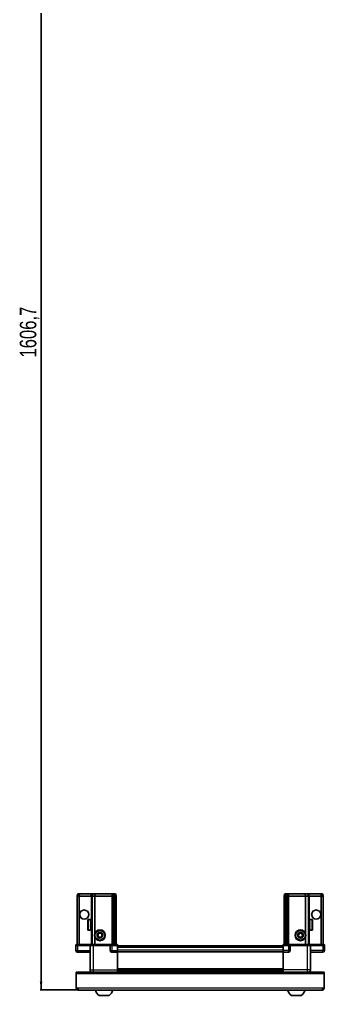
# Model space of a CAD drawing. Header units: millimetres. Extents: x 1004 to 3599, y -1120 to 1234.
# Drawn here: x 1060 to 1428, y -1120 to 57 of the extents above; entities that cross this region are included whole.
import ezdxf

# ---------------------------------------------------------------- set-up
doc = ezdxf.new("R2010")
doc.units = ezdxf.units.MM
doc.layers.add('FORMAT', color=7, linetype='Continuous')
doc.styles.add('SLDTEXTSTYLE0', font='TXT', dxfattribs={"width": 0.75})
doc.dimstyles.new('SLDDIMSTYLE0', dxfattribs={"dimtxt": 20, "dimasz": 10, "dimexe": 0, "dimexo": 0.0625, "dimgap": 5, "dimtad": 2, "dimdec": 1, "dimrnd": 1e-09, "dimzin": 12, "dimdsep": 46, "dimtxsty": 'SLDTEXTSTYLE0', "dimsah": 1, "dimcen": 0.09, "dimadec": 0, "dimazin": 3, "dimtfac": 1, "dimtofl": 0, "dimtmove": 0, "dimatfit": 3, "dimfxl": 0, "dimfrac": 2, "dimtolj": 1, "dimtzin": 12, "dimarcsym": 0})

# ---------------------------------------------------------------- blocks, each defined once
blk = doc.blocks.new('_D_8')
at = {"layer": 'FORMAT'}
for p, q in [((1129.7, 493.4), (1084.6, 493.4)), ((1085.6, 493.4), (1085.6, -1113.3)), ((1130.2, -1113.3), (1084.6, -1113.3))]:
    blk.add_line(p, q, dxfattribs=at)
for points in [[(1085.6, 493.4), (1084, 483.4), (1087.1, 483.4)], [(1085.6, -1113.3), (1087.1, -1103.3), (1084, -1103.3)]]:
    blk.add_solid(points, dxfattribs=at)
at = {"layer": 'FORMAT', "insert": (1059.8, -350.6), "char_height": 20, "attachment_point": 1, "rotation": 90, "style": 'SLDTEXTSTYLE0'}
blk.add_mtext('1606,7', dxfattribs=at)

msp = doc.modelspace()

# ---------------------------------------------------------------- linework, layer by layer
at = {"color": 7, "linetype": 'Continuous', "lineweight": 25}
for p, q in [((1129.09, -1000.32), (1129.89, -997.32)), ((1129.09, -1000.32), (1129.09, -1058.62)), ((1131.59, -1000.32), (1129.09, -1000.32)), ((1129.89, -997.32), (1131.74, -997.32)), ((1131.59, -1000.32), (1131.74, -997.32)), ((1146.09, -1000.32), (1131.59, -1000.32)), ((1131.59, -1000.32), (1131.59, -1058.62)), ((1131.74, -997.32), (1146.09, -997.32)), ((1146.09, -997.32), (1147.89, -997.32)), ((1147.09, -1000.32), (1146.09, -1000.32)), ((1147.09, -1000.32), (1147.89, -997.32)), ((1150.59, -1000.32), (1147.09, -1000.32)), ((1147.09, -1000.32), (1147.09, -1058.62)), ((1147.89, -997.32), (1150.92, -997.32)), ((1150.92, -997.32), (1150.59, -1000.32)), ((1171.09, -1000.32), (1150.59, -1000.32)), ((1150.59, -1000.32), (1150.59, -1044.82)), ((1150.92, -997.32), (1171.09, -997.32)), ((1171.09, -997.32), (1172.89, -997.32)), ((1172.09, -1000.32), (1171.09, -1000.32)), ((1172.89, -997.32), (1172.09, -1000.32)), ((1172.09, -1000.32), (1172.09, -1058.62)), ((1173.09, -1000.32), (1172.09, -1000.32)), ((1172.89, -997.32), (1173.63, -997.32)), ((1173.63, -997.32), (1173.09, -1000.32)), ((1173.09, -1000.32), (1173.09, -1058.62)), ((1174.59, -1000.32), (1173.09, -1000.32)), ((1173.63, -997.32), (1174.13, -997.32)), ((1174.13, -997.32), (1175.28, -997.32)), ((1174.13, -997.32), (1174.59, -1000.32)), ((1174.59, -1000.32), (1174.59, -1058.62)), ((1176.09, -1000.32), (1174.59, -1000.32)), ((1175.28, -997.32), (1176.09, -1000.32)), ((1176.09, -1000.32), (1176.09, -1058.62)), ((1379.89, -997.32), (1379.09, -1000.32)), ((1379.09, -1000.32), (1380.59, -1000.32)), ((1379.09, -1000.32), (1379.09, -1058.62)), ((1381.04, -997.32), (1379.89, -997.32)), ((1381.04, -997.32), (1380.59, -1000.32)), ((1380.59, -1000.32), (1382.09, -1000.32)), ((1380.59, -1000.32), (1380.59, -1058.62)), ((1381.54, -997.32), (1381.04, -997.32)), ((1381.54, -997.32), (1382.09, -1000.32)), ((1382.28, -997.32), (1381.54, -997.32)), ((1382.09, -1000.32), (1383.09, -1000.32)), ((1382.09, -1000.32), (1382.09, -1058.62)), ((1382.28, -997.32), (1383.09, -1000.32)), ((1384.09, -997.32), (1382.28, -997.32)), ((1383.09, -1000.32), (1383.09, -1058.62)), ((1383.09, -1000.32), (1384.09, -1000.32)), ((1404.26, -997.32), (1384.09, -997.32)), ((1384.09, -1000.32), (1404.59, -1000.32)), ((1404.26, -997.32), (1404.59, -1000.32)), ((1407.28, -997.32), (1404.26, -997.32)), ((1404.59, -1000.32), (1404.59, -1044.82)), ((1404.59, -1000.32), (1408.09, -1000.32)), ((1408.09, -1000.32), (1407.28, -997.32)), ((1409.09, -997.32), (1407.28, -997.32)), ((1408.09, -1000.32), (1408.09, -1058.62)), ((1408.09, -1000.32), (1409.09, -1000.32)), ((1423.43, -997.32), (1409.09, -997.32)), ((1409.09, -1000.32), (1423.59, -1000.32)), ((1423.59, -1000.32), (1423.43, -997.32)), ((1425.28, -997.32), (1423.43, -997.32)), ((1423.59, -1000.32), (1423.59, -1058.62)), ((1423.59, -1000.32), (1426.09, -1000.32)), ((1426.09, -1000.32), (1425.28, -997.32)), ((1426.09, -1000.32), (1426.09, -1058.62)), ((1141.89, -1040.52), (1141.89, -1029.12)), ((1145.09, -1028.32), (1142.69, -1028.32)), ((1145.09, -1028.32), (1145.09, -1028.33)), ((1145.09, -1028.33), (1145.59, -1028.33)), ((1145.09, -1028.51), (1145.59, -1028.51)), ((1145.09, -1028.51), (1145.09, -1028.73)), ((1145.09, -1028.73), (1145.59, -1028.73)), ((1145.09, -1029.31), (1145.59, -1029.31)), ((1145.09, -1029.31), (1145.09, -1029.73)), ((1145.09, -1029.73), (1145.59, -1029.73)), ((1145.09, -1030.64), (1145.59, -1030.64)), ((1145.09, -1030.64), (1145.09, -1031.23)), ((1145.09, -1031.23), (1145.59, -1031.23)), ((1145.09, -1032.38), (1145.59, -1032.38)), ((1145.09, -1032.38), (1145.09, -1033.08)), ((1145.09, -1033.08), (1145.59, -1033.08)), ((1145.09, -1034.37), (1145.59, -1034.37)), ((1145.09, -1034.37), (1145.09, -1035.11)), ((1145.09, -1034.51), (1145.59, -1034.51)), ((1145.09, -1035.01), (1145.59, -1035.01)), ((1145.09, -1035.11), (1145.59, -1035.11)), ((1145.59, -1028.51), (1145.59, -1028.33)), ((1145.59, -1028.73), (1145.59, -1028.51)), ((1145.59, -1029.31), (1145.59, -1028.73)), ((1145.59, -1029.73), (1145.59, -1029.31)), ((1145.59, -1030.64), (1145.59, -1029.73)), ((1145.69, -1030.42), (1145.59, -1030.42)), ((1145.59, -1031.23), (1145.59, -1030.64)), ((1145.59, -1032.38), (1145.59, -1031.23)), ((1145.59, -1033.08), (1145.59, -1032.38)), ((1145.59, -1034.37), (1145.59, -1033.08)), ((1145.59, -1034.51), (1145.59, -1034.37)), ((1145.59, -1035.11), (1145.59, -1035.01)), ((1145.59, -1036.39), (1145.59, -1035.11)), ((1145.69, -1039.22), (1145.69, -1030.42)), ((1146.57, -1031.51), (1146.09, -1030.82)), ((1146.09, -1038.82), (1146.09, -1030.82)), ((1147.06, -1030.82), (1146.57, -1031.51)), ((1146.57, -1038.13), (1146.57, -1031.51)), ((1147.09, -1030.82), (1147.06, -1030.82)), ((1147.06, -1038.82), (1147.06, -1030.82)), ((1408.12, -1030.82), (1408.09, -1030.82)), ((1408.6, -1031.51), (1408.12, -1030.82)), ((1408.12, -1030.82), (1408.12, -1038.82)), ((1409.09, -1030.82), (1408.6, -1031.51)), ((1408.6, -1031.51), (1408.6, -1038.13)), ((1409.09, -1030.82), (1409.09, -1038.82)), ((1409.59, -1030.42), (1409.49, -1030.42)), ((1409.49, -1030.42), (1409.49, -1039.22)), ((1412.49, -1028.32), (1409.59, -1028.32)), ((1410.09, -1028.32), (1409.59, -1028.32)), ((1409.59, -1028.32), (1409.59, -1028.37)), ((1409.59, -1028.37), (1409.59, -1028.65)), ((1410.09, -1028.37), (1409.59, -1028.37)), ((1410.09, -1028.65), (1409.59, -1028.65)), ((1409.59, -1028.65), (1409.59, -1028.93)), ((1410.09, -1028.93), (1409.59, -1028.93)), ((1409.59, -1028.93), (1409.59, -1029.59)), ((1410.09, -1029.59), (1409.59, -1029.59)), ((1409.59, -1029.59), (1409.59, -1030.06)), ((1409.59, -1030.06), (1409.59, -1031.04)), ((1410.09, -1030.06), (1409.59, -1030.06)), ((1410.09, -1031.04), (1409.59, -1031.04)), ((1409.59, -1031.04), (1409.59, -1031.66)), ((1409.59, -1031.66), (1409.59, -1032.86)), ((1410.09, -1031.66), (1409.59, -1031.66)), ((1410.09, -1032.86), (1409.59, -1032.86)), ((1409.59, -1032.86), (1409.59, -1033.49)), ((1410.09, -1033.49), (1409.59, -1033.49)), ((1409.59, -1033.57), (1409.59, -1034.87)), ((1410.09, -1033.57), (1409.59, -1033.57)), ((1410.09, -1034.87), (1409.59, -1034.87)), ((1410.09, -1035.35), (1409.59, -1035.35)), ((1409.59, -1035.35), (1409.59, -1035.61)), ((1409.59, -1035.61), (1409.59, -1036.88)), ((1410.09, -1035.61), (1409.59, -1035.61)), ((1410.09, -1028.37), (1410.09, -1028.32)), ((1410.09, -1028.93), (1410.09, -1028.65)), ((1410.09, -1030.06), (1410.09, -1029.59)), ((1410.09, -1031.66), (1410.09, -1031.04)), ((1410.09, -1033.57), (1410.09, -1032.86)), ((1410.09, -1035.61), (1410.09, -1034.87)), ((1413.29, -1029.12), (1413.29, -1040.52)), ((1142.69, -1041.32), (1145.09, -1041.32)), ((1145.09, -1036.39), (1145.59, -1036.39)), ((1145.09, -1036.39), (1145.09, -1037.1)), ((1145.09, -1037.1), (1145.59, -1037.1)), ((1145.09, -1038.26), (1145.59, -1038.26)), ((1145.09, -1038.26), (1145.09, -1038.87)), ((1145.09, -1038.87), (1145.59, -1038.87)), ((1145.09, -1039.8), (1145.59, -1039.8)), ((1145.09, -1039.8), (1145.09, -1040.24)), ((1145.09, -1040.24), (1145.59, -1040.24)), ((1145.09, -1040.85), (1145.59, -1040.85)), ((1145.09, -1040.85), (1145.09, -1041.08)), ((1145.09, -1041.08), (1145.59, -1041.08)), ((1145.09, -1041.3), (1145.59, -1041.3)), ((1145.09, -1041.3), (1145.09, -1041.32)), ((1145.09, -1041.31), (1145.59, -1041.31)), ((1145.59, -1037.1), (1145.59, -1036.39)), ((1145.59, -1038.26), (1145.59, -1037.1)), ((1145.59, -1038.87), (1145.59, -1038.26)), ((1145.59, -1039.8), (1145.59, -1038.87)), ((1145.59, -1039.22), (1145.69, -1039.22)), ((1145.59, -1040.24), (1145.59, -1039.8)), ((1145.59, -1040.85), (1145.59, -1040.24)), ((1145.59, -1041.08), (1145.59, -1040.85)), ((1145.59, -1041.3), (1145.59, -1041.08)), ((1145.59, -1041.31), (1145.59, -1041.3)), ((1146.09, -1038.82), (1146.57, -1038.13)), ((1146.57, -1038.13), (1147.06, -1038.82)), ((1147.06, -1038.82), (1147.09, -1038.82)), ((1408.09, -1038.82), (1408.12, -1038.82)), ((1408.12, -1038.82), (1408.6, -1038.13)), ((1408.6, -1038.13), (1409.09, -1038.82)), ((1409.49, -1039.22), (1409.59, -1039.22)), ((1410.09, -1036.88), (1409.59, -1036.88)), ((1409.59, -1036.88), (1409.59, -1037.56)), ((1409.59, -1037.56), (1409.59, -1038.68)), ((1410.09, -1037.56), (1409.59, -1037.56)), ((1410.09, -1038.68), (1409.59, -1038.68)), ((1409.59, -1038.68), (1409.59, -1039.25)), ((1409.59, -1039.25), (1409.59, -1040.11)), ((1410.09, -1039.25), (1409.59, -1039.25)), ((1410.09, -1040.11), (1409.59, -1040.11)), ((1409.59, -1040.11), (1409.59, -1040.5)), ((1409.59, -1040.5), (1409.59, -1041.02)), ((1410.09, -1040.5), (1409.59, -1040.5)), ((1410.09, -1041.02), (1409.59, -1041.02)), ((1409.59, -1041.02), (1409.59, -1041.2)), ((1409.59, -1041.2), (1409.59, -1041.32)), ((1410.09, -1041.2), (1409.59, -1041.2)), ((1409.59, -1041.32), (1412.49, -1041.32)), ((1410.09, -1037.56), (1410.09, -1036.88)), ((1410.09, -1039.25), (1410.09, -1038.68)), ((1410.09, -1040.5), (1410.09, -1040.11)), ((1410.09, -1041.2), (1410.09, -1041.02)), ((1128.09, -1058.62), (1127.59, -1059.49)), ((1129.59, -1058.62), (1128.09, -1058.62)), ((1129.59, -1058.62), (1144.39, -1058.62)), ((1144.39, -1058.62), (1144.59, -1058.62)), ((1144.59, -1059.82), (1144.59, -1058.62)), ((1144.59, -1058.62), (1148.59, -1058.62)), ((1148.59, -1058.62), (1168.89, -1058.62)), ((1150.59, -1049.82), (1150.59, -1058.62)), ((1168.89, -1058.62), (1169.09, -1058.62)), ((1169.09, -1059.82), (1169.09, -1058.62)), ((1169.77, -1058.62), (1169.09, -1058.62)), ((1169.77, -1058.62), (1177.59, -1058.62)), ((1177.59, -1058.62), (1177.59, -1059.49)), ((1377.59, -1059.49), (1377.59, -1058.62)), ((1377.59, -1058.62), (1385.41, -1058.62)), ((1386.09, -1058.62), (1385.41, -1058.62)), ((1386.09, -1059.82), (1386.09, -1058.62)), ((1386.09, -1058.62), (1386.29, -1058.62)), ((1386.29, -1058.62), (1406.59, -1058.62)), ((1404.59, -1049.82), (1404.59, -1058.62)), ((1406.59, -1058.62), (1410.59, -1058.62)), ((1410.59, -1059.82), (1410.59, -1058.62)), ((1410.59, -1058.62), (1410.79, -1058.62)), ((1410.79, -1058.62), (1425.59, -1058.62)), ((1427.09, -1058.62), (1425.59, -1058.62)), ((1427.59, -1059.49), (1427.09, -1058.62)), ((1427.59, -1059.49), (1427.09, -1058.62)), ((1127.59, -1059.82), (1127.59, -1059.49)), ((1127.59, -1059.82), (1129.59, -1059.82)), ((1127.59, -1059.82), (1127.59, -1065.82)), ((1144.39, -1059.82), (1129.59, -1059.82)), ((1129.59, -1059.82), (1144.39, -1059.82)), ((1144.59, -1067.82), (1129.59, -1067.82)), ((1144.59, -1059.82), (1144.39, -1059.82)), ((1148.59, -1059.82), (1144.59, -1059.82)), ((1144.59, -1059.82), (1144.59, -1088.82)), ((1168.89, -1059.82), (1148.59, -1059.82)), ((1169.09, -1059.82), (1168.89, -1059.82)), ((1169.09, -1059.82), (1171.09, -1059.82)), ((1169.09, -1059.82), (1169.09, -1065.82)), ((1177.59, -1059.49), (1171.09, -1059.49)), ((1177.59, -1059.82), (1171.09, -1059.82)), ((1171.09, -1059.82), (1177.59, -1059.82)), ((1177.59, -1067.82), (1171.09, -1067.82)), ((1177.59, -1059.49), (1177.59, -1059.49)), ((1177.59, -1059.82), (1177.59, -1059.49)), ((1177.59, -1059.82), (1177.59, -1059.82)), ((1177.59, -1059.82), (1177.59, -1065.82)), ((1377.59, -1059.97), (1177.59, -1059.97)), ((1177.59, -1065.82), (1177.59, -1067.82)), ((1377.59, -1067.17), (1177.59, -1067.17)), ((1177.59, -1088.82), (1177.59, -1067.82)), ((1384.09, -1059.49), (1377.59, -1059.49)), ((1377.59, -1059.82), (1377.59, -1059.49)), ((1384.09, -1059.82), (1377.59, -1059.82)), ((1377.59, -1059.82), (1377.59, -1065.82)), ((1377.59, -1065.82), (1377.59, -1067.82)), ((1377.59, -1067.82), (1384.09, -1067.82)), ((1377.59, -1088.82), (1377.59, -1067.82)), ((1384.09, -1059.82), (1386.09, -1059.82)), ((1386.09, -1059.82), (1384.09, -1059.82)), ((1386.29, -1059.82), (1386.09, -1059.82)), ((1386.09, -1059.82), (1386.09, -1065.82)), ((1406.59, -1059.82), (1386.29, -1059.82)), ((1410.59, -1059.82), (1406.59, -1059.82)), ((1410.79, -1059.82), (1410.59, -1059.82)), ((1410.59, -1059.82), (1410.59, -1088.82)), ((1410.59, -1067.82), (1425.59, -1067.82)), ((1425.59, -1059.82), (1410.79, -1059.82)), ((1425.59, -1059.82), (1427.59, -1059.82)), ((1427.59, -1059.82), (1427.59, -1059.49)), ((1427.59, -1059.82), (1427.59, -1059.49)), ((1427.59, -1059.82), (1427.59, -1059.82)), ((1427.59, -1059.82), (1427.59, -1065.82)), ((1128.09, -1091.82), (1427.09, -1091.82)), ((1128.09, -1093.92), (1128.09, -1091.82)), ((1128.09, -1111.22), (1128.09, -1093.92)), ((1143.09, -1091.72), (1130.19, -1091.72)), ((1143.09, -1091.72), (1143.09, -1091.82)), ((1177.59, -1089.84), (1377.59, -1089.84)), ((1177.59, -1089.88), (1377.59, -1089.88)), ((1201.47, -1091.67), (1177.59, -1091.67)), ((1196.09, -1091.82), (1196.09, -1091.67)), ((1196.13, -1091.82), (1196.13, -1091.67)), ((1196.4, -1091.82), (1196.4, -1091.67)), ((1196.66, -1091.82), (1196.66, -1091.67)), ((1197.31, -1091.82), (1197.31, -1091.67)), ((1197.77, -1091.82), (1197.77, -1091.67)), ((1198.74, -1091.82), (1198.74, -1091.67)), ((1199.36, -1091.82), (1199.36, -1091.67)), ((1200.55, -1091.82), (1200.55, -1091.67)), ((1201.21, -1091.82), (1201.21, -1091.67)), ((1201.26, -1091.82), (1201.26, -1091.67)), ((1202.55, -1091.67), (1201.47, -1091.67)), ((1203.29, -1091.67), (1202.55, -1091.67)), ((1202.55, -1091.82), (1202.55, -1091.67)), ((1202.55, -1091.67), (1202.55, -1091.67)), ((1202.57, -1091.82), (1202.57, -1091.67)), ((1203.06, -1091.82), (1203.06, -1091.67)), ((1203.29, -1091.82), (1203.29, -1091.67)), ((1203.71, -1091.67), (1203.29, -1091.67)), ((1203.29, -1091.67), (1203.29, -1091.67)), ((1351.47, -1091.67), (1203.71, -1091.67)), ((1204.56, -1091.82), (1204.56, -1091.67)), ((1205.25, -1091.82), (1205.25, -1091.67)), ((1206.38, -1091.82), (1206.38, -1091.67)), ((1206.96, -1091.82), (1206.96, -1091.67)), ((1207.83, -1091.82), (1207.83, -1091.67)), ((1208.23, -1091.82), (1208.23, -1091.67)), ((1208.76, -1091.82), (1208.76, -1091.67)), ((1208.95, -1091.82), (1208.95, -1091.67)), ((1209.09, -1091.82), (1209.09, -1091.67)), ((1346.09, -1091.82), (1346.09, -1091.67)), ((1346.26, -1091.82), (1346.26, -1091.67)), ((1346.47, -1091.82), (1346.47, -1091.67)), ((1347.03, -1091.82), (1347.03, -1091.67)), ((1347.45, -1091.82), (1347.45, -1091.67)), ((1348.35, -1091.82), (1348.35, -1091.67)), ((1348.93, -1091.82), (1348.93, -1091.67)), ((1350.08, -1091.82), (1350.08, -1091.67)), ((1350.77, -1091.82), (1350.77, -1091.67)), ((1352.05, -1091.67), (1351.47, -1091.67)), ((1352.05, -1091.82), (1352.05, -1091.67)), ((1352.06, -1091.67), (1352.05, -1091.67)), ((1352.79, -1091.67), (1352.06, -1091.67)), ((1352.23, -1091.82), (1352.23, -1091.67)), ((1352.73, -1091.82), (1352.73, -1091.67)), ((1352.79, -1091.82), (1352.79, -1091.67)), ((1353.71, -1091.67), (1352.79, -1091.67)), ((1352.79, -1091.67), (1352.79, -1091.67)), ((1377.59, -1091.67), (1353.71, -1091.67)), ((1354.08, -1091.82), (1354.08, -1091.67)), ((1354.79, -1091.82), (1354.79, -1091.67)), ((1355.96, -1091.82), (1355.96, -1091.67)), ((1356.57, -1091.82), (1356.57, -1091.67)), ((1357.51, -1091.82), (1357.51, -1091.67)), ((1357.96, -1091.82), (1357.96, -1091.67)), ((1358.58, -1091.82), (1358.58, -1091.67)), ((1358.83, -1091.82), (1358.83, -1091.67)), ((1359.07, -1091.82), (1359.07, -1091.67)), ((1359.09, -1091.82), (1359.09, -1091.67)), ((1377.74, -1091.82), (1377.74, -1088.82)), ((1412.09, -1091.72), (1424.99, -1091.72)), ((1412.09, -1091.72), (1412.09, -1091.82)), ((1427.09, -1091.82), (1427.09, -1093.92)), ((1427.09, -1093.92), (1427.09, -1111.22)), ((1130.19, -1111.22), (1128.09, -1111.22)), ((1130.19, -1111.22), (1130.19, -1113.32)), ((1424.99, -1113.32), (1130.19, -1113.32)), ((1427.09, -1111.22), (1424.99, -1111.22)), ((1424.99, -1113.32), (1424.99, -1111.22)), ((1155.59, -1119.92), (1167.59, -1119.92)), ((1387.59, -1119.92), (1399.59, -1119.92))]:
    msp.add_line(p, q, dxfattribs=at)
at = {"color": 8, "linetype": 'Continuous', "lineweight": 18}
for p, q in [((1146.09, -1000.32), (1146.09, -997.32)), ((1146.09, -1000.32), (1146.09, -1030.82)), ((1171.09, -997.32), (1171.09, -1000.32)), ((1171.09, -1000.32), (1171.09, -1058.62)), ((1384.09, -997.32), (1384.09, -1000.32)), ((1384.09, -1000.32), (1384.09, -1058.62)), ((1409.09, -1000.32), (1409.09, -997.32)), ((1409.09, -1000.32), (1409.09, -1030.82)), ((1142.69, -1041.32), (1142.69, -1028.32)), ((1412.49, -1028.32), (1412.49, -1041.32)), ((1146.09, -1038.82), (1146.09, -1058.62)), ((1409.09, -1038.82), (1409.09, -1058.62)), ((1129.59, -1059.82), (1129.59, -1058.62)), ((1144.39, -1059.82), (1144.39, -1058.62)), ((1148.59, -1059.82), (1148.59, -1058.62)), ((1168.89, -1059.82), (1168.89, -1058.62)), ((1386.29, -1058.62), (1386.29, -1059.82)), ((1406.59, -1059.82), (1406.59, -1058.62)), ((1410.79, -1058.62), (1410.79, -1059.82)), ((1425.59, -1059.82), (1425.59, -1058.62)), ((1127.59, -1065.82), (1129.59, -1065.82)), ((1129.59, -1059.82), (1129.59, -1065.82)), ((1129.59, -1065.82), (1144.59, -1065.82)), ((1129.59, -1067.82), (1129.59, -1065.82)), ((1148.59, -1059.82), (1148.59, -1088.82)), ((1169.09, -1065.82), (1171.09, -1065.82)), ((1171.09, -1059.82), (1171.09, -1059.49)), ((1171.09, -1059.82), (1171.09, -1065.82)), ((1171.09, -1065.82), (1177.59, -1065.82)), ((1171.09, -1065.82), (1171.09, -1067.82)), ((1177.59, -1059.82), (1177.59, -1059.49)), ((1377.59, -1061.97), (1177.59, -1061.97)), ((1377.59, -1065.17), (1177.59, -1065.17)), ((1377.59, -1067.82), (1177.59, -1067.82)), ((1384.09, -1065.82), (1377.59, -1065.82)), ((1384.09, -1059.82), (1384.09, -1059.49)), ((1384.09, -1059.82), (1384.09, -1065.82)), ((1386.09, -1065.82), (1384.09, -1065.82)), ((1384.09, -1065.82), (1384.09, -1067.82)), ((1406.59, -1059.82), (1406.59, -1088.82)), ((1425.59, -1065.82), (1410.59, -1065.82)), ((1425.59, -1059.82), (1425.59, -1065.82)), ((1427.59, -1065.82), (1425.59, -1065.82)), ((1425.59, -1067.82), (1425.59, -1065.82)), ((1427.09, -1093.92), (1128.09, -1093.92)), ((1130.19, -1091.82), (1130.19, -1091.72)), ((1148.59, -1088.82), (1177.59, -1088.82)), ((1177.59, -1087.22), (1377.59, -1087.22)), ((1377.59, -1088.64), (1177.59, -1088.64)), ((1177.59, -1091.08), (1377.59, -1091.08)), ((1406.59, -1088.82), (1377.59, -1088.82)), ((1424.99, -1091.82), (1424.99, -1091.72)), ((1424.99, -1111.22), (1130.19, -1111.22))]:
    msp.add_line(p, q, dxfattribs=at)
at = {"color": 7, "linetype": 'Continuous', "lineweight": 25, "flags": 128}
for points in [[(1130.19, -1091.72), (1129.78, -1091.76), (1129.55, -1091.82)], [(1425.63, -1091.82), (1425.4, -1091.76), (1424.99, -1091.72)]]:
    msp.add_lwpolyline(points, dxfattribs=at)
at = {"color": 7, "linetype": 'Continuous', "lineweight": 25}
for centre, radius in [((1137.59, -1022.32), 5.5), ((1417.59, -1022.32), 5.5), ((1156.59, -1047.32), 6.5), ((1156.59, -1047.32), 3.46), ((1398.59, -1047.32), 6.5), ((1398.59, -1047.32), 3.46)]:
    msp.add_circle(centre, radius, dxfattribs=at)
at = {"color": 8, "linetype": 'Continuous', "lineweight": 18}
for centre in [(1156.59, -1047.32), (1398.59, -1047.32)]:
    msp.add_circle(centre, 5.7, dxfattribs=at)
at = {"color": 7, "linetype": 'Continuous', "lineweight": 25}
for centre, radius, start, end in [((1142.69, -1029.12), 0.8, 90, 180), ((1146.09, -1030.42), 0.4, 180, 270), ((1409.09, -1030.42), 0.4, 270, 360), ((1412.49, -1029.12), 0.8, 360, 90), ((1142.69, -1040.52), 0.8, 180, 270), ((1146.09, -1039.22), 0.4, 90, 180), ((1156.59, -1047.32), 2.5, 147.37605, 207.37605), ((1156.59, -1047.32), 2.5, 87.37605, 147.37605), ((1156.59, -1047.32), 2.5, 27.37605, 87.37605), ((1156.59, -1047.32), 2.5, 327.37605, 27.37605), ((1398.59, -1047.32), 2.5, 134.67671, 194.67671), ((1398.59, -1047.32), 2.5, 74.67671, 134.67671), ((1398.59, -1047.32), 2.5, 14.67671, 74.67671), ((1398.59, -1047.32), 2.5, 314.67671, 14.67671), ((1409.09, -1039.22), 0.4, 0, 90), ((1412.49, -1040.52), 0.8, 270, 0), ((1156.59, -1047.32), 2.5, 207.37605, 267.37605), ((1156.59, -1047.32), 2.5, 267.37605, 327.37605), ((1398.59, -1047.32), 2.5, 194.67671, 254.67671), ((1398.59, -1047.32), 2.5, 254.67671, 314.67671), ((1129.59, -1065.82), 2, 180, 270), ((1171.09, -1065.82), 2, 180, 270), ((1384.09, -1065.82), 2, 270, 0), ((1425.59, -1065.82), 2, 270, 0), ((1130.19, -1111.22), 2.1, 180, 270), ((1130.19, -1111.22), 0.6, 180, 270), ((1162.61, -1110.3), 11.91, 194.70035, 233.8734), ((1160.56, -1110.3), 11.91, 306.1266, 345.29965), ((1394.61, -1110.3), 11.91, 194.70035, 233.8734), ((1392.56, -1110.3), 11.91, 306.1266, 345.29965), ((1424.99, -1111.22), 0.6, 270, 0), ((1424.99, -1111.22), 2.1, 270, 0)]:
    msp.add_arc(centre, radius, start, end, dxfattribs=at)
for centre, start_param, end_param in [((1171.09, -1056.02), 2.4188584, 3.1415927), ((1384.09, -1056.02), 3.1415927, 3.8643269)]:
    msp.add_ellipse(centre, major_axis=(0, 3.46), ratio=0.5773503, start_param=start_param, end_param=end_param, dxfattribs=at)
for points, knots in [([(1153.7, -1047.19), (1153.98, -1046.75), (1154.5, -1045.94), (1155.02, -1045.13), (1155.26, -1044.76)], [0, 0, 0, 0, 0.5346859, 1, 1, 1, 1]), ([(1155.03, -1049.75), (1154.97, -1049.64), (1154.7, -1049.11), (1154.24, -1048.22), (1153.86, -1047.49), (1153.7, -1047.19)], [0, 0, 0, 0, 0.1331247, 0.6370994, 1, 1, 1, 1]), ([(1155.26, -1044.76), (1155.78, -1044.78), (1156.74, -1044.82), (1157.7, -1044.87), (1158.14, -1044.89)], [0, 0, 0, 0, 0.5346859, 1, 1, 1, 1]), ([(1159.47, -1047.45), (1159.19, -1047.89), (1158.67, -1048.7), (1158.16, -1049.51), (1157.92, -1049.88)], [0, 0, 0, 0, 0.5346859, 1, 1, 1, 1]), ([(1158.14, -1044.89), (1158.3, -1045.19), (1158.68, -1045.93), (1159.14, -1046.81), (1159.41, -1047.34), (1159.47, -1047.45)], [0, 0, 0, 0, 0.3629006, 0.8668753, 1, 1, 1, 1]), ([(1395.8, -1046.56), (1396.17, -1046.19), (1396.86, -1045.52), (1397.54, -1044.84), (1397.86, -1044.53)], [0, 0, 0, 0, 0.5346859, 1, 1, 1, 1]), ([(1396.54, -1049.35), (1396.45, -1049.02), (1396.24, -1048.22), (1395.99, -1047.26), (1395.84, -1046.68), (1395.8, -1046.56)], [0, 0, 0, 0, 0.3629006, 0.8668753, 1, 1, 1, 1]), ([(1397.86, -1044.53), (1398.35, -1044.66), (1399.28, -1044.92), (1400.21, -1045.17), (1400.64, -1045.29)], [0, 0, 0, 0, 0.5346859, 1, 1, 1, 1]), ([(1400.64, -1045.29), (1400.67, -1045.41), (1400.82, -1045.99), (1401.08, -1046.95), (1401.29, -1047.75), (1401.37, -1048.08)], [0, 0, 0, 0, 0.1331247, 0.6370994, 1, 1, 1, 1]), ([(1157.92, -1049.88), (1157.4, -1049.86), (1156.44, -1049.82), (1155.48, -1049.77), (1155.03, -1049.75)], [0, 0, 0, 0, 0.5346859, 1, 1, 1, 1]), ([(1399.32, -1050.11), (1398.82, -1049.98), (1397.89, -1049.72), (1396.97, -1049.47), (1396.54, -1049.35)], [0, 0, 0, 0, 0.5346859, 1, 1, 1, 1]), ([(1401.37, -1048.08), (1401.01, -1048.45), (1400.32, -1049.12), (1399.64, -1049.8), (1399.32, -1050.11)], [0, 0, 0, 0, 0.5346859, 1, 1, 1, 1]), ([(1144.59, -1088.82), (1144.64, -1089.26), (1144.71, -1089.94), (1145.14, -1090.75), (1145.6, -1091.31), (1146, -1091.67), (1146.26, -1091.8), (1146.31, -1091.82)], [0, 0, 0, 0, 0.3630185, 0.5584377, 0.7580039, 0.9575702, 1, 1, 1, 1]), ([(1177.59, -1088.82), (1177.59, -1089.22), (1177.59, -1090.01), (1177.59, -1091.02), (1177.59, -1091.65), (1177.59, -1091.81), (1177.59, -1091.82)], [0, 0, 0, 0, 0.3255201, 0.6510403, 0.9765604, 1, 1, 1, 1]), ([(1377.59, -1088.82), (1377.59, -1089.22), (1377.59, -1090.01), (1377.59, -1091.02), (1377.59, -1091.65), (1377.59, -1091.81), (1377.59, -1091.82)], [0, 0, 0, 0, 0.3255201, 0.6510403, 0.9765604, 1, 1, 1, 1]), ([(1410.59, -1088.82), (1410.54, -1089.26), (1410.47, -1089.94), (1410.03, -1090.75), (1409.58, -1091.31), (1409.17, -1091.67), (1408.91, -1091.8), (1408.87, -1091.82)], [0, 0, 0, 0, 0.36301846, 0.55843766, 0.75800394, 0.95757021, 1, 1, 1, 1])]:
    msp.add_open_spline(points, degree=3, knots=knots, dxfattribs=at)
at = {"color": 8, "linetype": 'Continuous', "lineweight": 18}
for points in [[(1144.59, -1088.82), (1144.65, -1088.82), (1144.77, -1088.82), (1145.69, -1088.82), (1147.02, -1088.82), (1148.06, -1088.82), (1148.59, -1088.82)], [(1410.59, -1088.82), (1410.53, -1088.82), (1410.41, -1088.82), (1409.48, -1088.82), (1408.16, -1088.82), (1407.11, -1088.82), (1406.59, -1088.82)]]:
    msp.add_open_spline(points, degree=3, dxfattribs=at)
for points in [[(1148.59, -1088.82), (1148.59, -1089.26), (1148.59, -1089.94), (1148.59, -1090.75), (1148.59, -1091.31), (1148.59, -1091.67), (1148.59, -1091.8), (1148.59, -1091.82)], [(1406.59, -1088.82), (1406.59, -1089.26), (1406.59, -1089.94), (1406.59, -1090.75), (1406.59, -1091.31), (1406.59, -1091.67), (1406.59, -1091.8), (1406.59, -1091.82)]]:
    msp.add_open_spline(points, degree=3, knots=[0, 0, 0, 0, 0.3630185, 0.5584377, 0.7580039, 0.9575702, 1, 1, 1, 1], dxfattribs=at)

# ---------------------------------------------------------------- dimensions: what is measured, and where the dimension line sits
at = {"layer": 'FORMAT'}
dim = msp.add_linear_dim(base=(1085.59, -1113.32), p1=(1129.69, 493.38), p2=(1130.19, -1113.32), angle=90, dimstyle='SLDDIMSTYLE0', dxfattribs=at)
dim.commit()
dim.dimension.update_dxf_attribs({"geometry": '_D_8', "text_midpoint": (1085.59, -309.97), "dimtype": 160})

doc.saveas('drawing.dxf')
